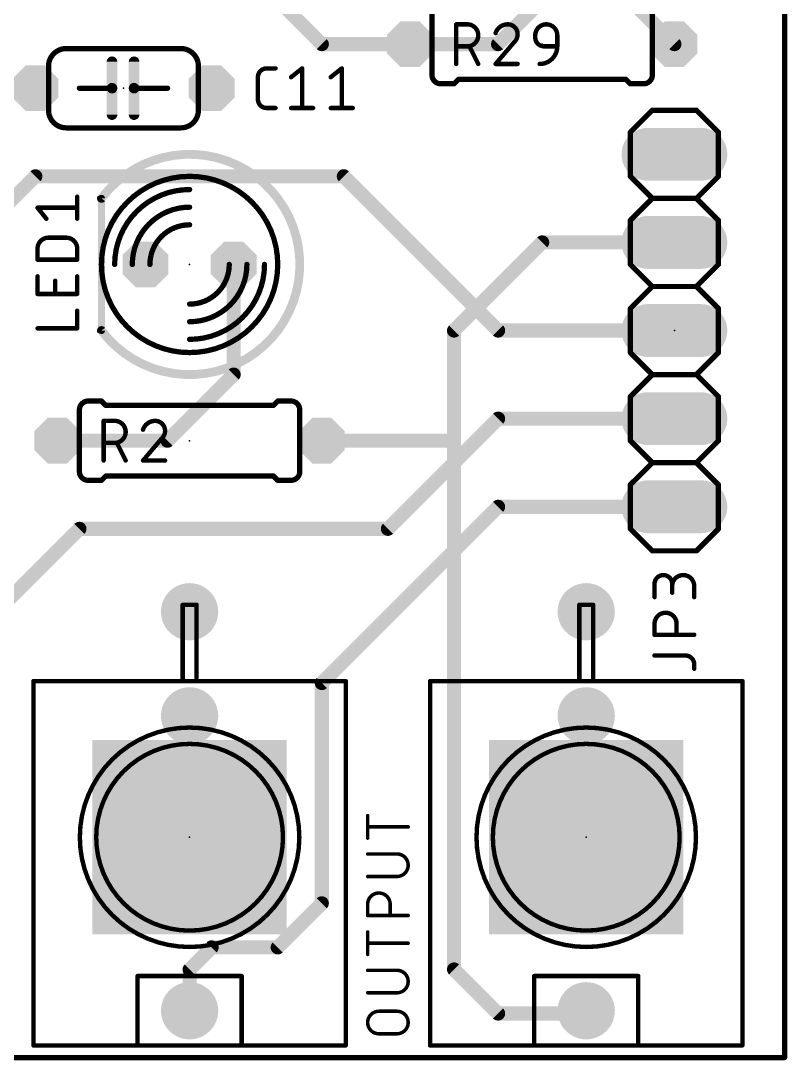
# Model space of a CAD drawing. Extents: x -0.1 to 36.3, y -0.1 to 99.1.
# Drawn here: x 14.19 to 36.27, y -0.08 to 29.88 of the extents above; entities that cross this region are included whole.
import ezdxf

# ---------------------------------------------------------------- set-up
doc = ezdxf.new("R2010")
doc.units = 0
for name, color, linetype in [('1', 12, 'CONTINUOUS'), ('16', 132, 'CONTINUOUS'), ('17', 110, 'CONTINUOUS'), ('20', 31, 'CONTINUOUS'), ('21', 253, 'CONTINUOUS'), ('23', 53, 'CONTINUOUS'), ('25', 253, 'CONTINUOUS'), ('41', 12, 'CONTINUOUS'), ('51', 253, 'CONTINUOUS')]:
    doc.layers.add(name, color=color, linetype=linetype)

# ---------------------------------------------------------------- blocks, each defined once
blk = doc.blocks.new('RECT')
blk.add_solid([(-0.5, -0.5), (0.5, -0.5), (-0.5, 0.5), (0.5, 0.5)])
blk = doc.blocks.new('OCTAGONP')
at = {"const_width": 0.5}
blk.add_lwpolyline([(-0.25, -0.1036), (-0.25, 0.1036), (-0.1036, 0.25), (0.1036, 0.25), (0.25, 0.1036), (0.25, -0.1036), (0.1036, -0.25), (-0.1036, -0.25), (-0.25, -0.1036), (-0.25, 0.1036)], dxfattribs=at)
blk = doc.blocks.new('ROUNDP')
at = {"const_width": 0.5}
blk.add_lwpolyline([(0, -0.25, 1), (0, 0.25, 1), (0, -0.25)], format="xyb", dxfattribs=at)
blk = doc.blocks.new('LONGP100')
at = {"const_width": 1}
blk.add_lwpolyline([(-0.5, 0), (0.5, 0)], dxfattribs=at)
at = {"const_width": 0.5}
for points in [[(-0.5, 0.25, 1), (-0.5, -0.25)], [(0.5, -0.25, 1), (0.5, 0.25)]]:
    blk.add_lwpolyline(points, format="xyb", dxfattribs=at)

msp = doc.modelspace()

# ---------------------------------------------------------------- linework, layer by layer
at = {"layer": '1'}
for points, const_width in [([(36.195, 0), (36.195, 99.06)], 0.1524), ([(26.67, 20.955), (29.21, 23.495)], 0.4064), ([(29.21, 23.495), (33.02, 23.495)], 0.4064), ([(26.67, 17.78), (26.67, 20.955)], 0.4064), ([(22.86, 17.78), (26.67, 17.78)], 0.4064), ([(26.67, 17.78), (26.67, 2.54)], 0.4064), ([(26.67, 2.54), (27.94, 1.27)], 0.4064), ([(30.48, 1.35), (30.48, 1.27)], 0.4064), ([(30.48, 1.27), (27.94, 1.27)], 0.4064), ([(0, 0), (36.195, 0)], 0.1524)]:
    msp.add_lwpolyline(points, dxfattribs=dict(at, const_width=const_width))
for points, const_width in [([(29.21, 23.5966, 1), (29.21, 23.3934)], 0.2032), ([(29.2818, 23.4232, 1), (29.1382, 23.5668)], 0.2032), ([(33.02, 23.3934, 1), (33.02, 23.5966)], 0.2032), ([(26.7716, 20.955, 1), (26.5684, 20.955)], 0.2032), ([(26.5982, 21.0268, 1), (26.7418, 20.8832)], 0.2032), ([(22.86, 17.8816, 1), (22.86, 17.6784)], 0.2032), ([(26.7716, 17.78, 1), (26.5684, 17.78)], 0.2032), ([(26.67, 17.6784, 1), (26.67, 17.8816)], 0.2032), ([(26.5684, 17.78, 1), (26.7716, 17.78)], 0.2032), ([(26.7418, 2.6118, 1), (26.5982, 2.4682)], 0.2032), ([(26.5684, 2.54, 1), (26.7716, 2.54)], 0.2032), ([(30.5816, 1.35, 1), (30.3784, 1.35)], 0.2032), ([(27.94, 1.3716, 1), (27.94, 1.1684)], 0.2032), ([(27.8682, 1.1982, 1), (28.0118, 1.3418)], 0.2032), ([(30.3784, 1.27, 1), (30.5816, 1.27)], 0.2032), ([(30.48, 1.1684, 1), (30.48, 1.3716)], 0.2032), ([(36.1569, 0, 1), (36.2331, 0)], 0.0762), ([(36.195, -0.0381, 1), (36.195, 0.0381)], 0.0762)]:
    msp.add_lwpolyline(points, format="xyb", dxfattribs=dict(at, const_width=const_width))
at = {"layer": '16'}
for points, const_width in [([(36.195, 0), (36.195, 99.06)], 0.1524), ([(20.955, 31.115), (22.86, 29.21)], 0.4064), ([(27.94, 29.21), (29.21, 30.48)], 0.4064), ([(31.75, 30.48), (33.02, 29.21)], 0.4064), ([(22.86, 29.21), (25.4, 29.21)], 0.4064), ([(25.4, 29.21), (27.94, 29.21)], 0.4064), ([(14.605, 27.94), (8.89, 27.94)], 0.4064), ([(14.605, 25.4), (12.065, 22.86)], 0.4064), ([(23.495, 25.4), (14.605, 25.4)], 0.4064), ([(27.94, 20.955), (23.495, 25.4)], 0.4064), ([(20.32, 22.86), (20.32, 19.685)], 0.4064), ([(33.02, 20.955), (27.94, 20.955)], 0.4064), ([(20.32, 19.685), (18.415, 17.78)], 0.4064), ([(24.765, 15.24), (27.94, 18.415)], 0.4064), ([(27.94, 18.415), (33.02, 18.415)], 0.4064), ([(18.415, 17.78), (15.24, 17.78)], 0.4064), ([(27.94, 15.875), (22.86, 10.795)], 0.4064), ([(27.94, 15.875), (33.02, 15.875)], 0.4064), ([(15.875, 15.24), (11.43, 10.795)], 0.4064), ([(15.875, 15.24), (24.765, 15.24)], 0.4064), ([(22.86, 10.795), (22.86, 4.445)], 0.4064), ([(22.86, 4.445), (21.59, 3.175)], 0.4064), ([(19.685, 3.175), (19.05, 2.54)], 0.4064), ([(21.59, 3.175), (19.685, 3.175)], 0.4064), ([(19.05, 2.54), (19.05, 1.35)], 0.4064), ([(0, 0), (36.195, 0)], 0.1524)]:
    msp.add_lwpolyline(points, dxfattribs=dict(at, const_width=const_width))
for points, const_width in [([(22.86, 29.3116, 1), (22.86, 29.1084)], 0.2032), ([(22.7882, 29.1382, 1), (22.9318, 29.2818)], 0.2032), ([(25.4, 29.3116, 1), (25.4, 29.1084)], 0.2032), ([(25.4, 29.1084, 1), (25.4, 29.3116)], 0.2032), ([(27.8682, 29.2818, 1), (28.0118, 29.1382)], 0.2032), ([(27.94, 29.1084, 1), (27.94, 29.3116)], 0.2032), ([(32.9482, 29.1382, 1), (33.0918, 29.2818)], 0.2032), ([(14.605, 27.8384, 1), (14.605, 28.0416)], 0.2032), ([(14.605, 25.5016, 1), (14.605, 25.2984)], 0.2032), ([(14.6768, 25.3282, 1), (14.5332, 25.4718)], 0.2032), ([(23.5668, 25.4718, 1), (23.4232, 25.3282)], 0.2032), ([(23.495, 25.2984, 1), (23.495, 25.5016)], 0.2032), ([(20.4216, 22.86, 1), (20.2184, 22.86)], 0.2032), ([(27.94, 21.0566, 1), (27.94, 20.8534)], 0.2032), ([(27.8682, 20.8832, 1), (28.0118, 21.0268)], 0.2032), ([(33.02, 20.8534, 1), (33.02, 21.0566)], 0.2032), ([(20.2184, 19.685, 1), (20.4216, 19.685)], 0.2032), ([(20.3918, 19.6132, 1), (20.2482, 19.7568)], 0.2032), ([(27.94, 18.5166, 1), (27.94, 18.3134)], 0.2032), ([(28.0118, 18.3432, 1), (27.8682, 18.4868)], 0.2032), ([(33.02, 18.3134, 1), (33.02, 18.5166)], 0.2032), ([(15.24, 17.8816, 1), (15.24, 17.6784)], 0.2032), ([(18.415, 17.6784, 1), (18.415, 17.8816)], 0.2032), ([(18.3432, 17.8518, 1), (18.4868, 17.7082)], 0.2032), ([(27.94, 15.9766, 1), (27.94, 15.7734)], 0.2032), ([(28.0118, 15.8032, 1), (27.8682, 15.9468)], 0.2032), ([(33.02, 15.7734, 1), (33.02, 15.9766)], 0.2032), ([(15.875, 15.3416, 1), (15.875, 15.1384)], 0.2032), ([(15.9468, 15.1682, 1), (15.8032, 15.3118)], 0.2032), ([(24.6932, 15.3118, 1), (24.8368, 15.1682)], 0.2032), ([(24.765, 15.1384, 1), (24.765, 15.3416)], 0.2032), ([(22.9616, 10.795, 1), (22.7584, 10.795)], 0.2032), ([(22.7882, 10.8668, 1), (22.9318, 10.7232)], 0.2032), ([(22.7584, 4.445, 1), (22.9616, 4.445)], 0.2032), ([(22.9318, 4.3732, 1), (22.7882, 4.5168)], 0.2032), ([(19.685, 3.2766, 1), (19.685, 3.0734)], 0.2032), ([(19.7568, 3.1032, 1), (19.6132, 3.2468)], 0.2032), ([(21.5182, 3.2468, 1), (21.6618, 3.1032)], 0.2032), ([(21.59, 3.0734, 1), (21.59, 3.2766)], 0.2032), ([(19.1516, 2.54, 1), (18.9484, 2.54)], 0.2032), ([(18.9782, 2.6118, 1), (19.1218, 2.4682)], 0.2032), ([(18.9484, 1.35, 1), (19.1516, 1.35)], 0.2032), ([(36.1569, 0, 1), (36.2331, 0)], 0.0762), ([(36.195, -0.0381, 1), (36.195, 0.0381)], 0.0762)]:
    msp.add_lwpolyline(points, format="xyb", dxfattribs=dict(at, const_width=const_width))
at = {"layer": '20'}
for p, q in [((36.195, 0), (36.195, 99.06)), ((0, 0), (36.195, 0))]:
    msp.add_line(p, q, dxfattribs=at)
at = {"layer": '21'}
for points, const_width in [([(15.494, 29.083, 0.4142), (14.986, 28.575)], 0.1524), ([(15.494, 29.1211, 1), (15.494, 29.0449)], 0.0762), ([(15.494, 29.0449, 1), (15.494, 29.1211)], 0.0762), ([(19.304, 28.575, 0.4142), (18.796, 29.083)], 0.1524), ([(18.796, 29.1211, 1), (18.796, 29.0449)], 0.0762), ([(18.796, 29.0449, 1), (18.796, 29.1211)], 0.0762), ([(16.891, 28.702, 1), (16.7386, 28.702)], 0.1524), ([(17.526, 28.702, 1), (17.3736, 28.702)], 0.1524), ([(14.9479, 28.575, 1), (15.0241, 28.575)], 0.0762), ([(19.2659, 28.575, 1), (19.3421, 28.575)], 0.0762), ([(26.035, 28.321, 0.4142), (26.289, 28.067)], 0.1524), ([(26.0731, 28.321, 1), (25.9969, 28.321)], 0.0762), ([(26.797, 28.2321, 1), (26.797, 28.1559)], 0.0762), ([(26.8239, 28.1671, 1), (26.7701, 28.2209)], 0.0762), ([(31.6499, 28.2209, 1), (31.5961, 28.1671)], 0.0762), ([(31.623, 28.1559, 1), (31.623, 28.2321)], 0.0762), ([(32.131, 28.067, 0.4142), (32.385, 28.321)], 0.1524), ([(32.4231, 28.321, 1), (32.3469, 28.321)], 0.0762), ([(15.875, 27.9781, 1), (15.875, 27.9019)], 0.0762), ([(16.891, 27.94, 1), (16.7386, 27.94)], 0.1524), ([(16.7386, 27.94, 1), (16.891, 27.94)], 0.1524), ([(16.8148, 27.9019, 1), (16.8148, 27.9781)], 0.0762), ([(17.526, 27.94, 1), (17.3736, 27.94)], 0.1524), ([(17.3736, 27.94, 1), (17.526, 27.94)], 0.1524), ([(17.4498, 27.9781, 1), (17.4498, 27.9019)], 0.0762), ([(18.415, 27.9019, 1), (18.415, 27.9781)], 0.0762), ([(26.289, 28.1051, 1), (26.289, 28.0289)], 0.0762), ([(26.289, 28.0289, 1), (26.289, 28.1051)], 0.0762), ([(26.6431, 28.0939, 1), (26.6969, 28.0401)], 0.0762), ([(26.67, 28.0289, 1), (26.67, 28.1051)], 0.0762), ([(31.75, 28.1051, 1), (31.75, 28.0289)], 0.0762), ([(31.7231, 28.0401, 1), (31.7769, 28.0939)], 0.0762), ([(32.131, 28.1051, 1), (32.131, 28.0289)], 0.0762), ([(32.131, 28.0289, 1), (32.131, 28.1051)], 0.0762), ([(14.986, 27.305, 0.4142), (15.494, 26.797)], 0.1524), ([(15.0241, 27.305, 1), (14.9479, 27.305)], 0.0762), ([(18.796, 26.797, 0.4142), (19.304, 27.305)], 0.1524), ([(19.3421, 27.305, 1), (19.2659, 27.305)], 0.0762), ([(32.385, 27.3431, 1), (32.385, 27.2669)], 0.0762), ([(32.4119, 27.2781, 1), (32.3581, 27.3319)], 0.0762), ([(33.6819, 27.3319, 1), (33.6281, 27.2781)], 0.0762), ([(33.655, 27.2669, 1), (33.655, 27.3431)], 0.0762), ([(16.7386, 27.178, 1), (16.891, 27.178)], 0.1524), ([(17.3736, 27.178, 1), (17.526, 27.178)], 0.1524), ([(15.494, 26.8351, 1), (15.494, 26.7589)], 0.0762), ([(15.494, 26.7589, 1), (15.494, 26.8351)], 0.0762), ([(18.796, 26.8351, 1), (18.796, 26.7589)], 0.0762), ([(18.796, 26.7589, 1), (18.796, 26.8351)], 0.0762), ([(31.7881, 26.67, 1), (31.7119, 26.67)], 0.0762), ([(31.7231, 26.6969, 1), (31.7769, 26.6431)], 0.0762), ([(34.3281, 26.67, 1), (34.2519, 26.67)], 0.0762), ([(34.2631, 26.6431, 1), (34.3169, 26.6969)], 0.0762), ([(16.51, 20.955, 3), (16.51, 24.765)], 0.254), ([(19.05, 20.32, 1), (19.05, 25.4, 1), (19.05, 20.32)], 0.1524), ([(31.7769, 25.4269, 1), (31.7231, 25.3731)], 0.0762), ([(34.3169, 25.3731, 1), (34.2631, 25.4269)], 0.0762), ([(31.7119, 25.4, 1), (31.7881, 25.4)], 0.0762), ([(34.2519, 25.4, 1), (34.3281, 25.4)], 0.0762), ([(16.4592, 24.8031, 1), (16.5608, 24.7269)], 0.127), ([(16.5608, 24.765, 1), (16.4592, 24.765)], 0.1016), ([(32.385, 24.8031, 1), (32.385, 24.7269)], 0.0762), ([(32.4119, 24.7381, 1), (32.3581, 24.7919)], 0.0762), ([(32.3581, 24.7381, 1), (32.4119, 24.7919)], 0.0762), ([(33.6819, 24.7919, 1), (33.6281, 24.7381)], 0.0762), ([(33.6281, 24.7919, 1), (33.6819, 24.7381)], 0.0762), ([(33.655, 24.7269, 1), (33.655, 24.8031)], 0.0762), ([(31.7881, 24.13, 1), (31.7119, 24.13)], 0.0762), ([(31.7231, 24.1569, 1), (31.7769, 24.1031)], 0.0762), ([(34.3281, 24.13, 1), (34.2519, 24.13)], 0.0762), ([(34.2631, 24.1031, 1), (34.3169, 24.1569)], 0.0762), ([(31.7119, 22.86, 1), (31.7881, 22.86)], 0.0762), ([(31.7769, 22.8869, 1), (31.7231, 22.8331)], 0.0762), ([(34.2519, 22.86, 1), (34.3281, 22.86)], 0.0762), ([(34.3169, 22.8331, 1), (34.2631, 22.8869)], 0.0762), ([(32.385, 22.2631, 1), (32.385, 22.1869)], 0.0762), ([(32.4119, 22.1981, 1), (32.3581, 22.2519)], 0.0762), ([(32.3581, 22.1981, 1), (32.4119, 22.2519)], 0.0762), ([(33.6819, 22.2519, 1), (33.6281, 22.1981)], 0.0762), ([(33.6281, 22.2519, 1), (33.6819, 22.1981)], 0.0762), ([(33.655, 22.1869, 1), (33.655, 22.2631)], 0.0762), ([(31.7881, 21.59, 1), (31.7119, 21.59)], 0.0762), ([(31.7231, 21.6169, 1), (31.7769, 21.5631)], 0.0762), ([(34.3281, 21.59, 1), (34.2519, 21.59)], 0.0762), ([(34.2631, 21.5631, 1), (34.3169, 21.6169)], 0.0762), ([(16.5608, 20.9931, 1), (16.4592, 20.9169)], 0.127), ([(16.4592, 20.955, 1), (16.5608, 20.955)], 0.1016), ([(31.7769, 20.3469, 1), (31.7231, 20.2931)], 0.0762), ([(34.3169, 20.2931, 1), (34.2631, 20.3469)], 0.0762), ([(31.7119, 20.32, 1), (31.7881, 20.32)], 0.0762), ([(34.2519, 20.32, 1), (34.3281, 20.32)], 0.0762), ([(32.385, 19.7231, 1), (32.385, 19.6469)], 0.0762), ([(32.4119, 19.6581, 1), (32.3581, 19.7119)], 0.0762), ([(32.3581, 19.6581, 1), (32.4119, 19.7119)], 0.0762), ([(33.6819, 19.7119, 1), (33.6281, 19.6581)], 0.0762), ([(33.6281, 19.7119, 1), (33.6819, 19.6581)], 0.0762), ([(33.655, 19.6469, 1), (33.655, 19.7231)], 0.0762), ([(16.129, 18.923, 0.4142), (15.875, 18.669)], 0.1524), ([(16.129, 18.9611, 1), (16.129, 18.8849)], 0.0762), ([(16.129, 18.8849, 1), (16.129, 18.9611)], 0.0762), ([(16.5369, 18.9499, 1), (16.4831, 18.8961)], 0.0762), ([(16.51, 18.8849, 1), (16.51, 18.9611)], 0.0762), ([(21.59, 18.9611, 1), (21.59, 18.8849)], 0.0762), ([(21.6169, 18.8961, 1), (21.5631, 18.9499)], 0.0762), ([(22.225, 18.669, 0.4142), (21.971, 18.923)], 0.1524), ([(21.971, 18.9611, 1), (21.971, 18.8849)], 0.0762), ([(21.971, 18.8849, 1), (21.971, 18.9611)], 0.0762), ([(31.7881, 19.05, 1), (31.7119, 19.05)], 0.0762), ([(31.7231, 19.0769, 1), (31.7769, 19.0231)], 0.0762), ([(34.3281, 19.05, 1), (34.2519, 19.05)], 0.0762), ([(34.2631, 19.0231, 1), (34.3169, 19.0769)], 0.0762), ([(15.8369, 18.669, 1), (15.9131, 18.669)], 0.0762), ([(16.637, 18.8341, 1), (16.637, 18.7579)], 0.0762), ([(16.6101, 18.7691, 1), (16.6639, 18.8229)], 0.0762), ([(21.4361, 18.8229, 1), (21.4899, 18.7691)], 0.0762), ([(21.463, 18.7579, 1), (21.463, 18.8341)], 0.0762), ([(22.1869, 18.669, 1), (22.2631, 18.669)], 0.0762), ([(31.7119, 17.78, 1), (31.7881, 17.78)], 0.0762), ([(31.7769, 17.8069, 1), (31.7231, 17.7531)], 0.0762), ([(34.2519, 17.78, 1), (34.3281, 17.78)], 0.0762), ([(34.3169, 17.7531, 1), (34.2631, 17.8069)], 0.0762), ([(32.385, 17.1831, 1), (32.385, 17.1069)], 0.0762), ([(32.4119, 17.1181, 1), (32.3581, 17.1719)], 0.0762), ([(32.3581, 17.1181, 1), (32.4119, 17.1719)], 0.0762), ([(33.6819, 17.1719, 1), (33.6281, 17.1181)], 0.0762), ([(33.6281, 17.1719, 1), (33.6819, 17.1181)], 0.0762), ([(33.655, 17.1069, 1), (33.655, 17.1831)], 0.0762), ([(15.875, 16.891, 0.4142), (16.129, 16.637)], 0.1524), ([(15.9131, 16.891, 1), (15.8369, 16.891)], 0.0762), ([(16.637, 16.8021, 1), (16.637, 16.7259)], 0.0762), ([(16.6639, 16.7371, 1), (16.6101, 16.7909)], 0.0762), ([(21.4899, 16.7909, 1), (21.4361, 16.7371)], 0.0762), ([(21.463, 16.7259, 1), (21.463, 16.8021)], 0.0762), ([(21.971, 16.637, 0.4142), (22.225, 16.891)], 0.1524), ([(22.2631, 16.891, 1), (22.1869, 16.891)], 0.0762), ([(16.129, 16.6751, 1), (16.129, 16.5989)], 0.0762), ([(16.129, 16.5989, 1), (16.129, 16.6751)], 0.0762), ([(16.4831, 16.6639, 1), (16.5369, 16.6101)], 0.0762), ([(16.51, 16.5989, 1), (16.51, 16.6751)], 0.0762), ([(21.59, 16.6751, 1), (21.59, 16.5989)], 0.0762), ([(21.5631, 16.6101, 1), (21.6169, 16.6639)], 0.0762), ([(21.971, 16.6751, 1), (21.971, 16.5989)], 0.0762), ([(21.971, 16.5989, 1), (21.971, 16.6751)], 0.0762), ([(31.7881, 16.51, 1), (31.7119, 16.51)], 0.0762), ([(31.7231, 16.5369, 1), (31.7769, 16.4831)], 0.0762), ([(34.3281, 16.51, 1), (34.2519, 16.51)], 0.0762), ([(34.2631, 16.4831, 1), (34.3169, 16.5369)], 0.0762), ([(31.7769, 15.2669, 1), (31.7231, 15.2131)], 0.0762), ([(34.3169, 15.2131, 1), (34.2631, 15.2669)], 0.0762), ([(31.7119, 15.24, 1), (31.7881, 15.24)], 0.0762), ([(34.2519, 15.24, 1), (34.3281, 15.24)], 0.0762), ([(32.385, 14.6431, 1), (32.385, 14.5669)], 0.0762), ([(33.655, 14.5669, 1), (33.655, 14.6431)], 0.0762), ([(32.3581, 14.5781, 1), (32.4119, 14.6319)], 0.0762), ([(33.6281, 14.6319, 1), (33.6819, 14.5781)], 0.0762), ([(18.85, 13.0818, 1), (18.85, 13.0183)], 0.0635), ([(18.8818, 13.05, 1), (18.8183, 13.05)], 0.0635), ([(19.2817, 13.05, 1), (19.2183, 13.05)], 0.0635), ([(19.25, 13.0183, 1), (19.25, 13.0818)], 0.0635), ([(30.28, 13.0818, 1), (30.28, 13.0183)], 0.0635), ([(30.3117, 13.05, 1), (30.2483, 13.05)], 0.0635), ([(30.7117, 13.05, 1), (30.6483, 13.05)], 0.0635), ([(30.68, 13.0183, 1), (30.68, 13.0818)], 0.0635), ([(14.55, 10.8818, 1), (14.55, 10.8182)], 0.0635), ([(14.5818, 10.85, 1), (14.5183, 10.85)], 0.0635), ([(18.85, 10.8818, 1), (18.85, 10.8182)], 0.0635), ([(18.8183, 10.85, 1), (18.8818, 10.85)], 0.0635), ([(18.85, 10.8182, 1), (18.85, 10.8818)], 0.0635), ([(19.2183, 10.95, 1), (19.2817, 10.95)], 0.0635), ([(23.5817, 10.85, 1), (23.5183, 10.85)], 0.0635), ([(23.55, 10.8182, 1), (23.55, 10.8818)], 0.0635), ([(25.98, 10.8818, 1), (25.98, 10.8182)], 0.0635), ([(26.0117, 10.85, 1), (25.9483, 10.85)], 0.0635), ([(30.28, 10.8818, 1), (30.28, 10.8182)], 0.0635), ([(30.2483, 10.85, 1), (30.3117, 10.85)], 0.0635), ([(30.28, 10.8182, 1), (30.28, 10.8818)], 0.0635), ([(30.6483, 10.95, 1), (30.7117, 10.95)], 0.0635), ([(35.0118, 10.85, 1), (34.9483, 10.85)], 0.0635), ([(34.98, 10.8182, 1), (34.98, 10.8818)], 0.0635), ([(19.05, 3.1877, 1), (19.05, 9.5123, 1), (19.05, 3.1877)], 0.127), ([(30.48, 3.1877, 1), (30.48, 9.5123, 1), (30.48, 3.1877)], 0.127), ([(19.05, 3.6593, 1), (19.05, 9.0407, 1), (19.05, 3.6593)], 0.127), ([(30.48, 3.6593, 1), (30.48, 9.0407, 1), (30.48, 3.6593)], 0.127), ([(17.55, 2.3818, 1), (17.55, 2.3182)], 0.0635), ([(17.5817, 2.35, 1), (17.5183, 2.35)], 0.0635), ([(20.5817, 2.35, 1), (20.5183, 2.35)], 0.0635), ([(20.55, 2.3182, 1), (20.55, 2.3818)], 0.0635), ([(28.98, 2.3818, 1), (28.98, 2.3182)], 0.0635), ([(29.0117, 2.35, 1), (28.9483, 2.35)], 0.0635), ([(32.0117, 2.35, 1), (31.9483, 2.35)], 0.0635), ([(31.98, 2.3182, 1), (31.98, 2.3818)], 0.0635), ([(14.55, 0.3818, 1), (14.55, 0.3183)], 0.0635), ([(14.5183, 0.35, 1), (14.5818, 0.35)], 0.0635), ([(17.55, 0.3818, 1), (17.55, 0.3183)], 0.0635), ([(17.5183, 0.35, 1), (17.5817, 0.35)], 0.0635), ([(17.55, 0.3183, 1), (17.55, 0.3818)], 0.0635), ([(20.55, 0.3818, 1), (20.55, 0.3183)], 0.0635), ([(20.5183, 0.35, 1), (20.5817, 0.35)], 0.0635), ([(20.55, 0.3183, 1), (20.55, 0.3818)], 0.0635), ([(23.5183, 0.35, 1), (23.5817, 0.35)], 0.0635), ([(23.55, 0.3183, 1), (23.55, 0.3818)], 0.0635), ([(25.98, 0.3818, 1), (25.98, 0.3183)], 0.0635), ([(25.9483, 0.35, 1), (26.0117, 0.35)], 0.0635), ([(28.98, 0.3818, 1), (28.98, 0.3183)], 0.0635), ([(28.9483, 0.35, 1), (29.0117, 0.35)], 0.0635), ([(28.98, 0.3183, 1), (28.98, 0.3818)], 0.0635), ([(31.98, 0.3818, 1), (31.98, 0.3183)], 0.0635), ([(31.9483, 0.35, 1), (32.0117, 0.35)], 0.0635), ([(31.98, 0.3183, 1), (31.98, 0.3818)], 0.0635), ([(34.9483, 0.35, 1), (35.0118, 0.35)], 0.0635), ([(34.98, 0.3183, 1), (34.98, 0.3818)], 0.0635)]:
    msp.add_lwpolyline(points, format="xyb", dxfattribs=dict(at, const_width=const_width))
for points, const_width in [([(15.494, 29.083), (18.796, 29.083)], 0.1524), ([(16.8148, 27.94), (16.8148, 28.702)], 0.3048), ([(17.4498, 27.94), (17.4498, 28.702)], 0.3048), ([(26.797, 28.194), (26.67, 28.067)], 0.1524), ([(26.797, 28.194), (31.623, 28.194)], 0.1524), ([(31.623, 28.194), (31.75, 28.067)], 0.1524), ([(15.875, 27.94), (16.8148, 27.94)], 0.1524), ([(16.8148, 27.178), (16.8148, 27.94)], 0.3048), ([(17.4498, 27.178), (17.4498, 27.94)], 0.3048), ([(18.415, 27.94), (17.4498, 27.94)], 0.1524), ([(26.289, 28.067), (26.67, 28.067)], 0.1524), ([(32.131, 28.067), (31.75, 28.067)], 0.1524), ([(32.385, 27.305), (31.75, 26.67)], 0.1524), ([(33.655, 27.305), (32.385, 27.305)], 0.1524), ([(34.29, 26.67), (33.655, 27.305)], 0.1524), ([(15.494, 26.797), (18.796, 26.797)], 0.1524), ([(31.75, 25.4), (31.75, 26.67)], 0.1524), ([(34.29, 26.67), (34.29, 25.4)], 0.1524), ([(32.385, 24.765), (31.75, 25.4)], 0.1524), ([(34.29, 25.4), (33.655, 24.765)], 0.1524), ([(16.51, 24.765), (16.51, 20.955)], 0.2032), ([(31.75, 24.13), (32.385, 24.765)], 0.1524), ([(33.655, 24.765), (32.385, 24.765)], 0.1524), ([(33.655, 24.765), (34.29, 24.13)], 0.1524), ([(31.75, 22.86), (31.75, 24.13)], 0.1524), ([(34.29, 24.13), (34.29, 22.86)], 0.1524), ([(32.385, 22.225), (31.75, 22.86)], 0.1524), ([(34.29, 22.86), (33.655, 22.225)], 0.1524), ([(31.75, 21.59), (32.385, 22.225)], 0.1524), ([(33.655, 22.225), (32.385, 22.225)], 0.1524), ([(33.655, 22.225), (34.29, 21.59)], 0.1524), ([(31.75, 20.32), (31.75, 21.59)], 0.1524), ([(34.29, 21.59), (34.29, 20.32)], 0.1524), ([(32.385, 19.685), (31.75, 20.32)], 0.1524), ([(34.29, 20.32), (33.655, 19.685)], 0.1524), ([(32.385, 19.685), (31.75, 19.05)], 0.1524), ([(33.655, 19.685), (32.385, 19.685)], 0.1524), ([(34.29, 19.05), (33.655, 19.685)], 0.1524), ([(16.129, 18.923), (16.51, 18.923)], 0.1524), ([(16.637, 18.796), (16.51, 18.923)], 0.1524), ([(21.463, 18.796), (21.59, 18.923)], 0.1524), ([(21.971, 18.923), (21.59, 18.923)], 0.1524), ([(31.75, 17.78), (31.75, 19.05)], 0.1524), ([(34.29, 19.05), (34.29, 17.78)], 0.1524), ([(16.637, 18.796), (21.463, 18.796)], 0.1524), ([(32.385, 17.145), (31.75, 17.78)], 0.1524), ([(34.29, 17.78), (33.655, 17.145)], 0.1524), ([(32.385, 17.145), (31.75, 16.51)], 0.1524), ([(33.655, 17.145), (32.385, 17.145)], 0.1524), ([(34.29, 16.51), (33.655, 17.145)], 0.1524), ([(16.637, 16.764), (16.51, 16.637)], 0.1524), ([(16.637, 16.764), (21.463, 16.764)], 0.1524), ([(21.463, 16.764), (21.59, 16.637)], 0.1524), ([(16.129, 16.637), (16.51, 16.637)], 0.1524), ([(21.971, 16.637), (21.59, 16.637)], 0.1524), ([(31.75, 15.24), (31.75, 16.51)], 0.1524), ([(34.29, 16.51), (34.29, 15.24)], 0.1524), ([(32.385, 14.605), (31.75, 15.24)], 0.1524), ([(34.29, 15.24), (33.655, 14.605)], 0.1524), ([(33.655, 14.605), (32.385, 14.605)], 0.1524), ([(19.25, 13.05), (18.85, 13.05)], 0.127), ([(18.85, 13.05), (18.85, 10.85)], 0.127), ([(19.25, 10.95), (19.25, 13.05)], 0.127), ([(30.68, 13.05), (30.28, 13.05)], 0.127), ([(30.28, 13.05), (30.28, 10.85)], 0.127), ([(30.68, 10.95), (30.68, 13.05)], 0.127), ([(18.85, 10.85), (14.55, 10.85)], 0.127), ([(14.55, 10.85), (14.55, 0.35)], 0.127), ([(23.55, 10.85), (18.85, 10.85)], 0.127), ([(23.55, 0.35), (23.55, 10.85)], 0.127), ([(30.28, 10.85), (25.98, 10.85)], 0.127), ([(25.98, 10.85), (25.98, 0.35)], 0.127), ([(34.98, 10.85), (30.28, 10.85)], 0.127), ([(34.98, 0.35), (34.98, 10.85)], 0.127), ([(20.55, 2.35), (17.55, 2.35)], 0.127), ([(17.55, 2.35), (17.55, 0.35)], 0.127), ([(20.55, 0.35), (20.55, 2.35)], 0.127), ([(31.98, 2.35), (28.98, 2.35)], 0.127), ([(28.98, 2.35), (28.98, 0.35)], 0.127), ([(31.98, 0.35), (31.98, 2.35)], 0.127), ([(17.55, 0.35), (14.55, 0.35)], 0.127), ([(20.55, 0.35), (17.55, 0.35)], 0.127), ([(23.55, 0.35), (20.55, 0.35)], 0.127), ([(28.98, 0.35), (25.98, 0.35)], 0.127), ([(31.98, 0.35), (28.98, 0.35)], 0.127), ([(34.98, 0.35), (31.98, 0.35)], 0.127)]:
    msp.add_lwpolyline(points, dxfattribs=dict(at, const_width=const_width))
at = {"layer": '23'}
for p in [(29.21, 29.21), (17.145, 27.94), (19.05, 22.86), (33.02, 20.955), (19.05, 17.78), (19.05, 6.35), (30.48, 6.35)]:
    msp.add_point(p, dxfattribs=at)
at = {"layer": '25'}
for points, const_width in [([(26.7335, 29.8133, 1), (26.7335, 29.7498)], 0.0635), ([(26.7653, 29.7815, 1), (26.7018, 29.7815)], 0.0635), ([(27.051, 29.8133, 1), (27.051, 29.7498)], 0.0635), ([(27.051, 29.1465, 1), (27.051, 29.7815)], 0.127), ([(27.051, 29.7498, 1), (27.051, 29.8133)], 0.0635), ([(28.2175, 29.7815, 0.3252), (27.8682, 29.5275)], 0.127), ([(28.2175, 29.8133, 1), (28.2175, 29.7498)], 0.0635), ([(28.5032, 29.4958, 0.4142), (28.2175, 29.7815)], 0.127), ([(28.2175, 29.7498, 1), (28.2175, 29.8133)], 0.0635), ([(29.6462, 29.464, 1), (29.0112, 29.464)], 0.127), ([(27.838, 29.5373, 1), (27.8984, 29.5177)], 0.0635), ([(28.408, 29.2735, 0.2053), (28.5032, 29.4958)], 0.127), ([(28.535, 29.4958, 1), (28.4715, 29.4957)], 0.0635), ([(28.4715, 29.4958, 1), (28.535, 29.4958)], 0.0635), ([(29.0112, 29.4005, 0.4142), (29.2652, 29.1465)], 0.127), ([(29.043, 29.464, 1), (28.9795, 29.464)], 0.0635), ([(28.9795, 29.464, 1), (29.043, 29.464)], 0.0635), ([(29.043, 29.4005, 1), (28.9795, 29.4005)], 0.0635), ([(28.9795, 29.4005, 1), (29.043, 29.4005)], 0.0635), ([(29.678, 29.464, 1), (29.6145, 29.464)], 0.0635), ([(29.6145, 29.464, 1), (29.678, 29.464)], 0.0635), ([(26.7335, 29.1782, 1), (26.7335, 29.1148)], 0.0635), ([(27.051, 29.1782, 1), (27.051, 29.1148)], 0.0635), ([(27.051, 29.1148, 1), (27.051, 29.1782)], 0.0635), ([(27.1429, 29.1607, 1), (27.0861, 29.1323)], 0.0635), ([(28.3861, 29.2965, 1), (28.4299, 29.2505)], 0.0635), ([(28.4322, 29.2529, 1), (28.3838, 29.2941)], 0.0635), ([(29.1382, 28.6385, 0.4142), (29.6462, 29.1465)], 0.127), ([(29.2652, 29.1782, 1), (29.2652, 29.1148)], 0.0635), ([(29.2652, 29.1148, 1), (29.2652, 29.1782)], 0.0635), ([(29.678, 29.1465, 1), (29.6145, 29.1465)], 0.0635), ([(29.6145, 29.1465, 1), (29.678, 29.1465)], 0.0635), ([(29.6462, 29.1148, 1), (29.6462, 29.1782)], 0.0635), ([(21.2725, 28.5115, 0.4142), (21.0185, 28.2575)], 0.127), ([(21.2725, 28.5433, 1), (21.2725, 28.4798)], 0.0635), ([(21.2725, 28.4798, 1), (21.2725, 28.5433)], 0.0635), ([(21.5265, 28.4798, 1), (21.5265, 28.5433)], 0.0635), ([(22.324, 28.5115, 1), (22.2605, 28.5115)], 0.0635), ([(22.3121, 28.4867, 1), (22.2724, 28.5363)], 0.0635), ([(23.467, 28.5115, 1), (23.4035, 28.5115)], 0.0635), ([(23.4551, 28.4867, 1), (23.4154, 28.5363)], 0.0635), ([(26.7018, 28.6385, 1), (26.7653, 28.6385)], 0.0635), ([(27.3401, 28.6243, 1), (27.3969, 28.6527)], 0.0635), ([(27.844, 28.6591, 1), (27.8924, 28.6179)], 0.0635), ([(27.8682, 28.6702, 1), (27.8682, 28.6068)], 0.0635), ([(28.5032, 28.6068, 1), (28.5032, 28.6702)], 0.0635), ([(29.1382, 28.6702, 1), (29.1382, 28.6068)], 0.0635), ([(21.0502, 28.2575, 1), (20.9868, 28.2575)], 0.0635), ([(20.9868, 28.2575, 1), (21.0502, 28.2575)], 0.0635), ([(21.9549, 28.2823, 1), (21.9946, 28.2327)], 0.0635), ([(23.0979, 28.2823, 1), (23.1376, 28.2327)], 0.0635), ([(21.0185, 27.6225, 0.4142), (21.2725, 27.3685)], 0.127), ([(21.0502, 27.6225, 1), (20.9868, 27.6225)], 0.0635), ([(20.9868, 27.6225, 1), (21.0502, 27.6225)], 0.0635), ([(21.2725, 27.4002, 1), (21.2725, 27.3368)], 0.0635), ([(21.2725, 27.3368, 1), (21.2725, 27.4002)], 0.0635), ([(21.5265, 27.3368, 1), (21.5265, 27.4002)], 0.0635), ([(21.9747, 27.4002, 1), (21.9747, 27.3368)], 0.0635), ([(22.2605, 27.3685, 1), (22.324, 27.3685)], 0.0635), ([(22.6097, 27.3368, 1), (22.6097, 27.4002)], 0.0635), ([(23.1177, 27.4002, 1), (23.1177, 27.3368)], 0.0635), ([(23.4035, 27.3685, 1), (23.467, 27.3685)], 0.0635), ([(23.7527, 27.3368, 1), (23.7527, 27.4002)], 0.0635), ([(15.8433, 24.8133, 1), (15.7797, 24.8133)], 0.0635), ([(14.6933, 24.5156, 1), (14.6437, 24.4759)], 0.0635), ([(14.6685, 24.5275, 1), (14.6685, 24.464)], 0.0635), ([(15.8115, 24.464, 1), (15.8115, 24.5275)], 0.0635), ([(14.8977, 24.1584, 1), (14.9473, 24.1981)], 0.0635), ([(15.7797, 24.1783, 1), (15.8433, 24.1783)], 0.0635), ([(14.986, 23.6322, 0.4142), (14.6685, 23.3147)], 0.127), ([(14.986, 23.6639, 1), (14.986, 23.6004)], 0.0635), ([(14.986, 23.6004, 1), (14.986, 23.6639)], 0.0635), ([(15.8115, 23.3147, 0.4142), (15.494, 23.6322)], 0.127), ([(15.494, 23.6639, 1), (15.494, 23.6004)], 0.0635), ([(15.494, 23.6004, 1), (15.494, 23.6639)], 0.0635), ([(14.7003, 23.3147, 1), (14.6367, 23.3147)], 0.0635), ([(15.8433, 23.3147, 1), (15.7797, 23.3147)], 0.0635), ([(14.6367, 23.3147, 1), (14.7003, 23.3147)], 0.0635), ([(15.7797, 23.3147, 1), (15.8433, 23.3147)], 0.0635), ([(14.6367, 22.9972, 1), (14.7003, 22.9972)], 0.0635), ([(14.6685, 23.0289, 1), (14.6685, 22.9654)], 0.0635), ([(15.7797, 22.9972, 1), (15.8433, 22.9972)], 0.0635), ([(15.8115, 22.9654, 1), (15.8115, 23.0289)], 0.0635), ([(14.7003, 22.5171, 1), (14.6367, 22.5171)], 0.0635), ([(15.8433, 22.5171, 1), (15.7797, 22.5171)], 0.0635), ([(15.2083, 22.3901, 1), (15.1448, 22.3901)], 0.0635), ([(14.6367, 22.0091, 1), (14.7003, 22.0091)], 0.0635), ([(14.6685, 22.0408, 1), (14.6685, 21.9773)], 0.0635), ([(15.1448, 22.0091, 1), (15.2083, 22.0091)], 0.0635), ([(15.7797, 22.0091, 1), (15.8433, 22.0091)], 0.0635), ([(15.8115, 21.9773, 1), (15.8115, 22.0408)], 0.0635), ([(15.8433, 21.5265, 1), (15.7797, 21.5265)], 0.0635), ([(14.6685, 21.0502, 1), (14.6685, 20.9868)], 0.0635), ([(15.7797, 21.0185, 1), (15.8433, 21.0185)], 0.0635), ([(15.8115, 20.9868, 1), (15.8115, 21.0502)], 0.0635), ([(16.6052, 18.3515, 1), (16.5418, 18.3515)], 0.0635), ([(16.5735, 18.3833, 1), (16.5735, 18.3198)], 0.0635), ([(16.891, 17.7165, 1), (16.891, 18.3515)], 0.127), ([(16.891, 18.3833, 1), (16.891, 18.3198)], 0.0635), ([(16.891, 18.3198, 1), (16.891, 18.3833)], 0.0635), ([(18.0575, 18.3515, 0.3252), (17.7082, 18.0975)], 0.127), ([(18.3432, 18.0658, 0.4142), (18.0575, 18.3515)], 0.127), ([(18.0575, 18.3833, 1), (18.0575, 18.3198)], 0.0635), ([(18.0575, 18.3198, 1), (18.0575, 18.3833)], 0.0635), ([(17.678, 18.1073, 1), (17.7384, 18.0877)], 0.0635), ([(18.248, 17.8435, 0.2053), (18.3432, 18.0658)], 0.127), ([(18.375, 18.0658, 1), (18.3115, 18.0657)], 0.0635), ([(18.3115, 18.0658, 1), (18.375, 18.0658)], 0.0635), ([(16.5735, 17.7482, 1), (16.5735, 17.6848)], 0.0635), ([(16.891, 17.7482, 1), (16.891, 17.6848)], 0.0635), ([(16.891, 17.6848, 1), (16.891, 17.7482)], 0.0635), ([(16.9829, 17.7307, 1), (16.9261, 17.7023)], 0.0635), ([(18.2261, 17.8665, 1), (18.2699, 17.8205)], 0.0635), ([(18.2722, 17.8229, 1), (18.2238, 17.8641)], 0.0635), ([(16.5418, 17.2085, 1), (16.6052, 17.2085)], 0.0635), ([(17.1801, 17.1943, 1), (17.2369, 17.2227)], 0.0635), ([(17.684, 17.2291, 1), (17.7324, 17.1879)], 0.0635), ([(17.7082, 17.2402, 1), (17.7082, 17.1768)], 0.0635), ([(18.3432, 17.1768, 1), (18.3432, 17.2402)], 0.0635), ([(32.9565, 13.6525, 1), (32.4485, 13.6525)], 0.127), ([(33.5915, 13.589, 1), (32.9565, 13.589)], 0.127), ([(32.4803, 13.6525, 1), (32.4168, 13.6525)], 0.0635), ([(32.4168, 13.6525, 1), (32.4803, 13.6525)], 0.0635), ([(32.9883, 13.6525, 1), (32.9247, 13.6525)], 0.0635), ([(32.9247, 13.6525, 1), (32.9883, 13.6525)], 0.0635), ([(32.9247, 13.589, 1), (32.9883, 13.589)], 0.0635), ([(33.6233, 13.589, 1), (33.5598, 13.589)], 0.0635), ([(33.5598, 13.589, 1), (33.6233, 13.589)], 0.0635), ([(32.4168, 13.2715, 1), (32.4803, 13.2715)], 0.0635), ([(32.9247, 13.3985, 1), (32.9883, 13.3985)], 0.0635), ([(33.5598, 13.2715, 1), (33.6233, 13.2715)], 0.0635), ([(33.0835, 12.5031, 1), (32.4485, 12.5031)], 0.127), ([(32.4803, 12.5031, 1), (32.4168, 12.5031)], 0.0635), ([(32.4168, 12.5031, 1), (32.4803, 12.5031)], 0.0635), ([(33.1153, 12.5031, 1), (33.0517, 12.5031)], 0.0635), ([(33.0517, 12.5031, 1), (33.1153, 12.5031)], 0.0635), ([(32.4485, 12.2174, 1), (32.4485, 12.1539)], 0.0635), ([(32.4168, 12.1857, 1), (32.4803, 12.1857)], 0.0635), ([(33.0517, 12.1857, 1), (33.1153, 12.1857)], 0.0635), ([(33.5915, 12.1539, 1), (33.5915, 12.2174)], 0.0635), ([(32.4485, 11.6194, 1), (32.4485, 11.5559)], 0.0635), ([(33.3375, 11.6194, 1), (33.3375, 11.5559)], 0.0635), ([(33.5915, 11.3336, 0.4142), (33.3375, 11.5876)], 0.127), ([(33.3375, 11.5559, 1), (33.3375, 11.6194)], 0.0635), ([(33.6233, 11.3336, 1), (33.5598, 11.3336)], 0.0635), ([(33.5598, 11.3336, 1), (33.6233, 11.3336)], 0.0635), ([(33.5598, 11.2066, 1), (33.6233, 11.2066)], 0.0635), ([(24.2062, 6.9737, 1), (24.1554, 6.9737)], 0.0508), ([(24.1808, 6.6745, 1), (24.1808, 6.6237)], 0.0508), ([(25.3492, 6.6237, 1), (25.3492, 6.6745)], 0.0508), ([(24.1554, 6.3246, 1), (24.2062, 6.3246)], 0.0508), ([(24.1808, 5.8942, 1), (24.1808, 5.8434)], 0.0508), ([(25.0246, 5.2197, 1), (25.0246, 5.8688)], 0.1016), ([(25.0246, 5.8942, 1), (25.0246, 5.8434)], 0.0508), ([(25.0246, 5.8434, 1), (25.0246, 5.8942)], 0.0508), ([(24.1808, 5.2451, 1), (24.1808, 5.1943)], 0.0508), ([(25.0246, 5.2451, 1), (25.0246, 5.1943)], 0.0508), ([(25.0246, 5.1943, 1), (25.0246, 5.2451)], 0.0508), ([(24.8299, 4.4182, 1), (24.1808, 4.4182)], 0.1016), ([(24.2062, 4.4182, 1), (24.1554, 4.4182)], 0.0508), ([(24.1554, 4.4182, 1), (24.2062, 4.4182)], 0.0508), ([(24.8553, 4.4182, 1), (24.8045, 4.4182)], 0.0508), ([(24.8045, 4.4182, 1), (24.8553, 4.4182)], 0.0508), ([(24.1808, 4.119, 1), (24.1808, 4.0682)], 0.0508), ([(24.1554, 4.0936, 1), (24.2062, 4.0936)], 0.0508), ([(24.8045, 4.0936, 1), (24.8553, 4.0936)], 0.0508), ([(25.3492, 4.0682, 1), (25.3492, 4.119)], 0.0508), ([(24.2062, 3.6209, 1), (24.1554, 3.6209)], 0.0508), ([(24.1808, 3.3217, 1), (24.1808, 3.2709)], 0.0508), ([(25.3492, 3.2709, 1), (25.3492, 3.3217)], 0.0508), ([(24.1554, 2.9718, 1), (24.2062, 2.9718)], 0.0508), ([(24.1808, 2.5414, 1), (24.1808, 2.4906)], 0.0508), ([(25.0246, 1.8669, 1), (25.0246, 2.516)], 0.1016), ([(25.0246, 2.5414, 1), (25.0246, 2.4906)], 0.0508), ([(25.0246, 2.4906, 1), (25.0246, 2.5414)], 0.0508), ([(24.1808, 1.8923, 1), (24.1808, 1.8415)], 0.0508), ([(25.0246, 1.8923, 1), (25.0246, 1.8415)], 0.0508), ([(25.0246, 1.8415, 1), (25.0246, 1.8923)], 0.0508), ([(24.5054, 1.3349, 1), (24.5054, 0.6858)], 0.1016), ([(24.5054, 1.3603, 1), (24.5054, 1.3095)], 0.0508), ([(24.5054, 1.3095, 1), (24.5054, 1.3603)], 0.0508), ([(25.0246, 0.6858, 1), (25.0246, 1.3349)], 0.1016), ([(25.0246, 1.3603, 1), (25.0246, 1.3095)], 0.0508), ([(25.0246, 1.3095, 1), (25.0246, 1.3603)], 0.0508), ([(24.5054, 0.7112, 1), (24.5054, 0.6604)], 0.0508), ([(24.5054, 0.6604, 1), (24.5054, 0.7112)], 0.0508), ([(25.0246, 0.7112, 1), (25.0246, 0.6604)], 0.0508), ([(25.0246, 0.6604, 1), (25.0246, 0.7112)], 0.0508)]:
    msp.add_lwpolyline(points, format="xyb", dxfattribs=dict(at, const_width=const_width))
for points, const_width in [([(26.7335, 28.6385), (26.7335, 29.7815)], 0.127), ([(26.7335, 29.7815), (27.051, 29.7815)], 0.127), ([(29.0112, 29.4005), (29.0112, 29.464)], 0.127), ([(29.6462, 29.464), (29.6462, 29.1465)], 0.127), ([(27.051, 29.1465), (26.7335, 29.1465)], 0.127), ([(27.3685, 28.6385), (27.1145, 29.1465)], 0.127), ([(28.408, 29.2735), (27.8682, 28.6385)], 0.127), ([(29.6462, 29.1465), (29.2652, 29.1465)], 0.127), ([(21.2725, 28.5115), (21.5265, 28.5115)], 0.127), ([(21.9747, 28.2575), (22.2922, 28.5115)], 0.127), ([(22.2922, 28.5115), (22.2922, 27.3685)], 0.127), ([(23.1177, 28.2575), (23.4352, 28.5115)], 0.127), ([(23.4352, 28.5115), (23.4352, 27.3685)], 0.127), ([(27.8682, 28.6385), (28.5032, 28.6385)], 0.127), ([(21.0185, 27.6225), (21.0185, 28.2575)], 0.127), ([(21.5265, 27.3685), (21.2725, 27.3685)], 0.127), ([(21.9747, 27.3685), (22.6097, 27.3685)], 0.127), ([(23.1177, 27.3685), (23.7527, 27.3685)], 0.127), ([(15.8115, 24.1783), (15.8115, 24.8133)], 0.127), ([(14.9225, 24.1783), (14.6685, 24.4958)], 0.127), ([(14.6685, 24.4958), (15.8115, 24.4958)], 0.127), ([(14.986, 23.6322), (15.494, 23.6322)], 0.127), ([(14.6685, 22.9972), (14.6685, 23.3147)], 0.127), ([(15.8115, 23.3147), (15.8115, 22.9972)], 0.127), ([(15.8115, 22.9972), (14.6685, 22.9972)], 0.127), ([(14.6685, 22.0091), (14.6685, 22.5171)], 0.127), ([(15.8115, 22.5171), (15.8115, 22.0091)], 0.127), ([(15.1765, 22.0091), (15.1765, 22.3901)], 0.127), ([(15.8115, 22.0091), (14.6685, 22.0091)], 0.127), ([(15.8115, 21.0185), (15.8115, 21.5265)], 0.127), ([(14.6685, 21.0185), (15.8115, 21.0185)], 0.127), ([(16.5735, 17.2085), (16.5735, 18.3515)], 0.127), ([(16.5735, 18.3515), (16.891, 18.3515)], 0.127), ([(16.891, 17.7165), (16.5735, 17.7165)], 0.127), ([(17.2085, 17.2085), (16.9545, 17.7165)], 0.127), ([(18.248, 17.8435), (17.7082, 17.2085)], 0.127), ([(17.7082, 17.2085), (18.3432, 17.2085)], 0.127), ([(32.4485, 13.2715), (32.4485, 13.6525)], 0.127), ([(32.9565, 13.6525), (32.9565, 13.3985)], 0.127), ([(33.5915, 13.2715), (33.5915, 13.589)], 0.127), ([(32.4485, 12.1857), (32.4485, 12.5031)], 0.127), ([(33.0835, 12.5031), (33.0835, 12.1857)], 0.127), ([(33.5915, 12.1857), (32.4485, 12.1857)], 0.127), ([(32.4485, 11.5876), (33.3375, 11.5876)], 0.127), ([(33.5915, 11.3336), (33.5915, 11.2066)], 0.127), ([(24.1808, 6.3246), (24.1808, 6.9737)], 0.1016), ([(25.3492, 6.6491), (24.1808, 6.6491)], 0.1016), ([(25.0246, 5.8688), (24.1808, 5.8688)], 0.1016), ([(24.1808, 5.2197), (25.0246, 5.2197)], 0.1016), ([(24.1808, 4.0936), (24.1808, 4.4182)], 0.1016), ([(24.8299, 4.4182), (24.8299, 4.0936)], 0.1016), ([(25.3492, 4.0936), (24.1808, 4.0936)], 0.1016), ([(24.1808, 2.9718), (24.1808, 3.6209)], 0.1016), ([(25.3492, 3.2963), (24.1808, 3.2963)], 0.1016), ([(25.0246, 2.516), (24.1808, 2.516)], 0.1016), ([(24.1808, 1.8669), (25.0246, 1.8669)], 0.1016), ([(24.5054, 1.3349), (25.0246, 1.3349)], 0.1016), ([(25.0246, 0.6858), (24.5054, 0.6858)], 0.1016)]:
    msp.add_lwpolyline(points, dxfattribs=dict(at, const_width=const_width))
at = {"layer": '51'}
for points, const_width in [([(26.035, 30.099), (26.035, 28.321)], 0.1524), ([(32.385, 30.099), (32.385, 28.321)], 0.1524), ([(25.781, 29.21), (25.4, 29.21)], 0.6096), ([(33.02, 29.21), (32.639, 29.21)], 0.6096), ([(14.986, 28.575), (14.986, 27.305)], 0.1524), ([(19.304, 28.575), (19.304, 27.305)], 0.1524), ([(15.875, 18.669), (15.875, 16.891)], 0.1524), ([(22.225, 18.669), (22.225, 16.891)], 0.1524), ([(15.621, 17.78), (15.24, 17.78)], 0.6096), ([(22.86, 17.78), (22.479, 17.78)], 0.6096)]:
    msp.add_lwpolyline(points, dxfattribs=dict(at, const_width=const_width))
for points, const_width in [([(25.4, 29.3624, 1), (25.4, 29.0576)], 0.3048), ([(25.781, 29.0576, 1), (25.781, 29.3624)], 0.3048), ([(32.639, 29.3624, 1), (32.639, 29.0576)], 0.3048), ([(33.02, 29.0576, 1), (33.02, 29.3624)], 0.3048), ([(15.0241, 28.575, 1), (14.9479, 28.575)], 0.0762), ([(19.3421, 28.575, 1), (19.2659, 28.575)], 0.0762), ([(25.9969, 28.321, 1), (26.0731, 28.321)], 0.0762), ([(32.3469, 28.321, 1), (32.4231, 28.321)], 0.0762), ([(14.9479, 27.305, 1), (15.0241, 27.305)], 0.0762), ([(19.2659, 27.305, 1), (19.3421, 27.305)], 0.0762), ([(19.05, 25.019, 0.4142), (16.891, 22.86)], 0.1524), ([(19.05, 24.9809, 1), (19.05, 25.0571)], 0.0762), ([(19.05, 24.511, 0.4142), (17.399, 22.86)], 0.1524), ([(19.05, 24.4729, 1), (19.05, 24.5491)], 0.0762), ([(19.05, 24.003, 0.4142), (17.907, 22.86)], 0.1524), ([(19.05, 23.9649, 1), (19.05, 24.0411)], 0.0762), ([(16.8529, 22.86, 1), (16.9291, 22.86)], 0.0762), ([(17.3609, 22.86, 1), (17.4371, 22.86)], 0.0762), ([(17.8689, 22.86, 1), (17.9451, 22.86)], 0.0762), ([(19.05, 21.717, 0.4142), (20.193, 22.86)], 0.1524), ([(19.05, 21.209, 0.4142), (20.701, 22.86)], 0.1524), ([(19.05, 20.701, 0.4142), (21.209, 22.86)], 0.1524), ([(20.2311, 22.86, 1), (20.1549, 22.86)], 0.0762), ([(20.7391, 22.86, 1), (20.6629, 22.86)], 0.0762), ([(21.2471, 22.86, 1), (21.1709, 22.86)], 0.0762), ([(19.05, 21.7551, 1), (19.05, 21.6789)], 0.0762), ([(19.05, 21.2471, 1), (19.05, 21.1709)], 0.0762), ([(19.05, 20.7391, 1), (19.05, 20.6629)], 0.0762), ([(15.9131, 18.669, 1), (15.8369, 18.669)], 0.0762), ([(22.2631, 18.669, 1), (22.1869, 18.669)], 0.0762), ([(15.24, 17.9324, 1), (15.24, 17.6276)], 0.3048), ([(15.621, 17.6276, 1), (15.621, 17.9324)], 0.3048), ([(22.479, 17.9324, 1), (22.479, 17.6276)], 0.3048), ([(22.86, 17.6276, 1), (22.86, 17.9324)], 0.3048), ([(15.8369, 16.891, 1), (15.9131, 16.891)], 0.0762), ([(22.1869, 16.891, 1), (22.2631, 16.891)], 0.0762)]:
    msp.add_lwpolyline(points, format="xyb", dxfattribs=dict(at, const_width=const_width))

# ---------------------------------------------------------------- block references
at = {"layer": '17', "rotation": 180}
for name, p, xscale, yscale in [('OCTAGONP', (25.4, 29.21), 1.3208, 1.3208), ('OCTAGONP', (25.4, 29.21), 1.3208, 1.3208), ('OCTAGONP', (33.02, 29.21), 1.3208, 1.3208), ('OCTAGONP', (33.02, 29.21), 1.3208, 1.3208), ('OCTAGONP', (14.605, 27.94), 1.3208, 1.3208), ('OCTAGONP', (14.605, 27.94), 1.3208, 1.3208), ('OCTAGONP', (19.685, 27.94), 1.3208, 1.3208), ('OCTAGONP', (19.685, 27.94), 1.3208, 1.3208), ('OCTAGONP', (17.78, 22.86), 1.3208, 1.3208), ('OCTAGONP', (17.78, 22.86), 1.3208, 1.3208), ('OCTAGONP', (20.32, 22.86), 1.3208, 1.3208), ('OCTAGONP', (20.32, 22.86), 1.3208, 1.3208), ('OCTAGONP', (15.24, 17.78), 1.3208, 1.3208), ('OCTAGONP', (15.24, 17.78), 1.3208, 1.3208), ('OCTAGONP', (22.86, 17.78), 1.3208, 1.3208), ('OCTAGONP', (22.86, 17.78), 1.3208, 1.3208), ('ROUNDP', (19.05, 12.85), 1.65, 1.65), ('ROUNDP', (19.05, 12.85), 1.65, 1.65), ('ROUNDP', (30.48, 12.85), 1.65, 1.65), ('ROUNDP', (30.48, 12.85), 1.65, 1.65), ('ROUNDP', (19.05, 9.85), 1.65, 1.65), ('ROUNDP', (19.05, 9.85), 1.65, 1.65), ('ROUNDP', (30.48, 9.85), 1.65, 1.65), ('ROUNDP', (30.48, 9.85), 1.65, 1.65), ('ROUNDP', (19.05, 1.35), 1.65, 1.65), ('ROUNDP', (19.05, 1.35), 1.65, 1.65), ('ROUNDP', (30.48, 1.35), 1.65, 1.65), ('ROUNDP', (30.48, 1.35), 1.65, 1.65)]:
    msp.add_blockref(name, p, dxfattribs=dict(at, xscale=xscale, yscale=yscale))
at = {"layer": '17', "xscale": 1.524, "yscale": 1.524}
for p in [(33.02, 26.035), (33.02, 26.035), (33.02, 23.495), (33.02, 23.495), (33.02, 20.955), (33.02, 20.955), (33.02, 18.415), (33.02, 18.415), (33.02, 15.875), (33.02, 15.875)]:
    msp.add_blockref('LONGP100', p, dxfattribs=at)
at = {"layer": '41', "xscale": 5.6, "yscale": 5.6, "rotation": 180}
for p in [(19.05, 6.35), (30.48, 6.35)]:
    msp.add_blockref('RECT', p, dxfattribs=at)
at = {"layer": '51'}
for p, xscale, yscale, rotation in [((25.908, 29.21), 0.254, 0.6096, 180), ((32.512, 29.21), 0.254, 0.6096, 180), ((14.7955, 27.94), 0.381, 0.762, 180), ((19.4945, 27.94), 0.381, 0.762, 180), ((33.02, 26.035), 0.508, 0.508, 270), ((33.02, 23.495), 0.508, 0.508, 270), ((33.02, 20.955), 0.508, 0.508, 270), ((33.02, 18.415), 0.508, 0.508, 270), ((15.748, 17.78), 0.254, 0.6096, 180), ((22.352, 17.78), 0.254, 0.6096, 180), ((33.02, 15.875), 0.508, 0.508, 270)]:
    msp.add_blockref('RECT', p, dxfattribs=dict(at, xscale=xscale, yscale=yscale, rotation=rotation))

doc.saveas('drawing.dxf')
